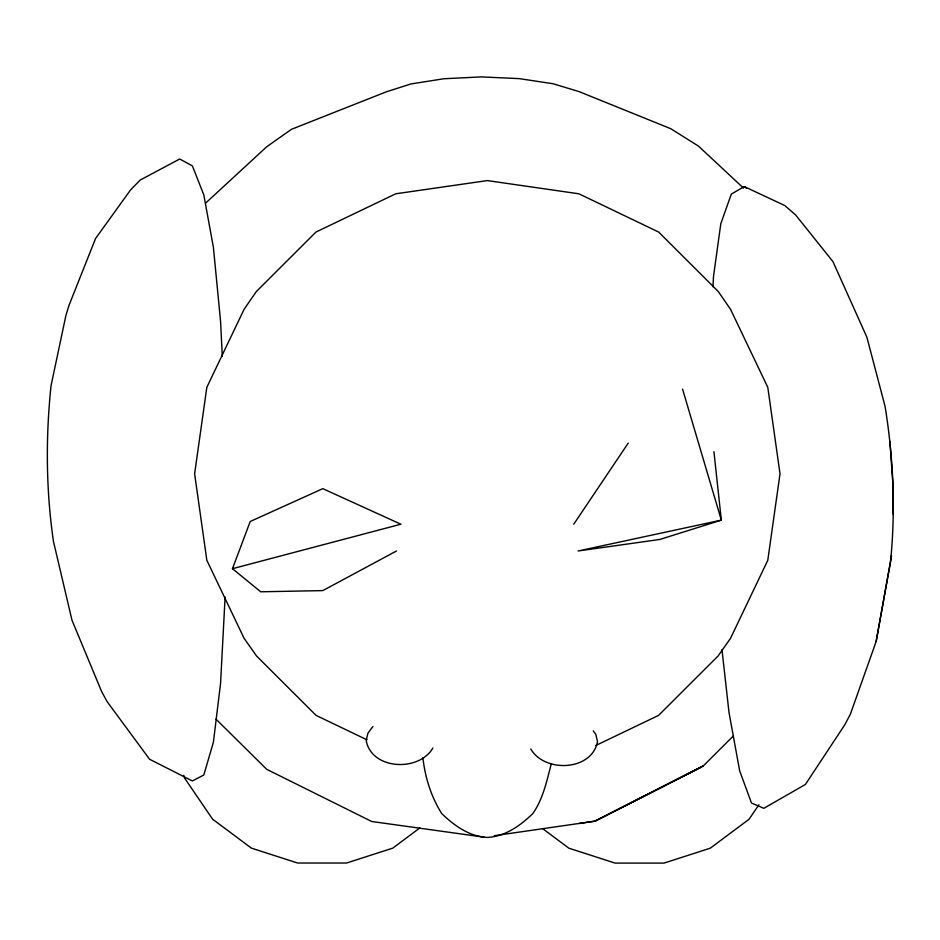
<?xml version="1.0" encoding="UTF-8"?>
<svg xmlns="http://www.w3.org/2000/svg" width="940" height="940" viewBox="0 0 940 940"><rect width="100%" height="100%" fill="white"/><g stroke="black" fill="none" stroke-linecap="round" stroke-linejoin="round"><path stroke-width="1.41" d="M713.002 286.724L713.495 276.536L720.816 223.685L731.32 194.098L744.269 186.567L784.7 205.496L795.581 214.884L832.934 261.579L866.868 337.154L885.034 406.209C893.388 457.451 895.738 510.209 890.509 561.873L876.15 641.491L850.394 714.13L844.825 724.74L805.392 784.465L763.832 808.318L751.471 803.007L739.663 770.812L728.982 712.356L721.991 649.611M225.107 596.947L220.571 683.333L213.392 742.259L203.816 775.007L192.371 780.94L149.601 759.273L107.148 701.675L101.532 691.358L71.969 620.141L53.451 541.381C45.966 489.916 45.614 437.347 51.054 385.635L65.859 315.723L68.902 305.606L95.563 238.501L130.542 189.927L140.283 180.01L179.704 159.013L192.371 165.875L203.816 194.897L213.392 247.314L220.571 321.245L222.287 356.084M422.918 757.84C425.033 777.204 431.225 796.979 441.718 813.558C454.138 825.567 469.424 836.6 487.272 837.423C505.132 836.6 520.419 825.567 532.827 813.558C543.202 798.741 546.786 780.788 551.369 763.597M876.15 641.491L891.578 555.669M232.462 568.7L250.216 521.5L322.808 488.659L400.887 524.215L232.462 568.7L260.697 591.789L322.808 590.602L396.504 550.981M573.741 524.215L628.214 443.128M758.886 804.805L749.016 819.292L710.276 848.186L664.028 863.096L615.089 863.096L568.841 848.186L543.014 828.916M372.921 726.55L367.916 733.212L366.177 740.614C371.688 770.013 418.958 772.081 432.894 748.005M733.259 736.032L703.355 765.865L698.467 768.661L594.949 821.161L579.134 823.487M205.531 203.193L266.713 146.758L291.471 129.309L386.046 91.92L410.897 83.954L443.903 78.748L481.48 76.904L519.315 78.631L553.084 83.742L579.134 91.627L670.843 128.733L698.467 146.1L743.481 188.071M419.804 827.976L392.803 848.115L346.555 863.026L297.616 863.026L251.368 848.115L212.628 819.222L184.663 778.179L183.805 775.441M594.949 821.161L703.355 765.865L594.949 821.161L494.24 835.707M595.807 745.491L658.541 715.399L718.113 655.967L730.545 638.284L767.792 560.275L780.012 473.807L767.792 387.327L730.545 309.319L718.277 291.529L658.67 232.062L578.887 193.793L487.32 180.586L395.74 193.793L315.957 232.062L256.35 291.529L244.083 309.319L206.835 387.327L194.615 473.807L206.835 560.275L244.083 638.295L256.526 655.967L316.087 715.399L367.058 739.851M530.783 749.016C544.718 773.091 591.989 771.023 597.499 741.625L595.76 734.222L593.258 730.897M484.171 837.164L371.735 821.501L266.713 769.32L216.024 719.182M744.269 186.567L746.477 188.305M682.558 389.113L721.332 520.137L659.833 539.454L578.124 550.981L721.332 520.137L713.93 451.694M889.886 441.342L892.741 481.456L893 514.039"/></g></svg>
